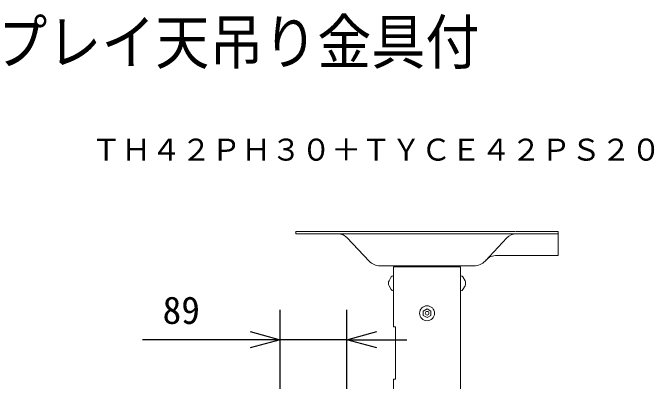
# Model space of a CAD drawing. Units: millimetres, scale not verified. Extents: x -63 to 62, y -57 to 57.
# Drawn here: x 12.59 to 55.35, y 32.25 to 56.79 of the extents above; entities that cross this region are included whole.
import ezdxf
from ezdxf.enums import TextEntityAlignment as Align

# ---------------------------------------------------------------- set-up
doc = ezdxf.new("R2010")
doc.units = ezdxf.units.MM
doc.header["$LTSCALE"] = 0.125
doc.header["$PDMODE"] = 32
doc.header["$PDSIZE"] = 0.0625
for name, color, linetype in [('0-0_0', 7, 'Continuous'), ('0-2_MOJI1', 7, 'Continuous'), ('0-3_TOUROKU', 7, 'Continuous'), ('0-4_DEFPOINTS', 7, 'Continuous'), ('0-6_SUNPO', 7, 'Continuous')]:
    doc.layers.add(name, color=color, linetype=linetype)
doc.layers.add('0-5_GAIKEI', color=1, linetype='Continuous', lineweight=18)
doc.styles.add('ＭＳ ゴシック', font='')
doc.styles.get('ＭＳ ゴシック').set_extended_font_data('MS Gothic')

# ---------------------------------------------------------------- blocks, each defined once
blk = doc.blocks.new('_OPEN30')
at = {"layer": '0-0_0'}
blk.add_line((0, 0), (-1, 0), dxfattribs=at)
blk.add_lwpolyline([(-1, 0.26795), (0, 0), (-1, -0.26795)], dxfattribs=at)
blk = doc.blocks.new('D6')
at = {"layer": '0-4_DEFPOINTS'}
for p in [(30.5561, 41.6861), (30.5561, 33.6926), (35.0061, 33.6926)]:
    blk.add_point(p, dxfattribs=at)
at = {"layer": '0-6_SUNPO'}
for p, q in [((30.5561, 35.6926), (30.5561, 43.6861)), ((35.0061, 35.6926), (35.0061, 43.6861)), ((28.5561, 41.6861), (21.3894, 41.6861)), ((35.0061, 41.6861), (30.5561, 41.6861)), ((37.0061, 41.6861), (39.0061, 41.6861))]:
    blk.add_line(p, q, dxfattribs=at)
at = {"layer": '0-6_SUNPO', "xscale": 2, "yscale": 2}
blk.add_blockref('_OPEN30', (30.5561, 41.6861), dxfattribs=at)
at = {"layer": '0-6_SUNPO', "xscale": 2, "yscale": 2, "rotation": 180}
blk.add_blockref('_OPEN30', (35.0061, 41.6861), dxfattribs=at)
at = {"layer": '0-6_SUNPO', "style": 'ＭＳ ゴシック'}
blk.add_text('89', height=1.833, dxfattribs=at).set_placement((22.7228, 42.1861), align=Align.BOTTOM_LEFT)

msp = doc.modelspace()

# ---------------------------------------------------------------- linework, layer by layer
at = {"layer": '0-5_GAIKEI'}
for p, q in [((31.4612, 42.2271), (31.4612, 42.0671)), ((31.4612, 42.2271), (46.1137, 42.2271)), ((31.4612, 42.0671), (48.9612, 42.0671)), ((46.1453, 42.2271), (48.9612, 42.2271)), ((48.9612, 42.2271), (48.9612, 40.6271)), ((36.3452, 40.2443), (34.8907, 41.8006)), ((44.0771, 40.2443), (45.5316, 41.8006)), ((44.869, 40.6271), (48.9612, 40.6271)), ((37.0758, 39.9271), (43.3465, 39.9271)), ((37.9837, 39.8721), (37.9837, 35.8721)), ((42.4387, 39.8721), (37.9837, 39.8721)), ((38.1362, 39.9271), (38.1362, 39.8721)), ((42.2862, 39.9271), (42.2862, 39.8721)), ((42.4387, 39.8721), (42.4387, 30.4677)), ((37.8214, 39.194), (37.6812, 38.9372)), ((37.9837, 39.2721), (37.9531, 39.2721)), ((42.4387, 39.2721), (42.4693, 39.2721)), ((42.6009, 39.194), (42.7411, 38.9372)), ((37.8214, 38.3503), (37.6812, 38.6071)), ((42.6009, 38.3503), (42.7411, 38.6071)), ((37.9837, 38.2721), (37.9531, 38.2721)), ((42.4387, 38.2721), (42.4693, 38.2721)), ((39.9612, 36.9165), (39.9612, 36.6278)), ((40.4612, 36.9165), (40.4612, 36.6278)), ((39.9612, 36.6278), (40.2112, 36.4835)), ((40.2112, 36.4835), (40.4612, 36.6278)), ((38.1137, 35.8721), (37.9837, 35.8721)), ((38.1137, 32.3721), (38.1137, 35.8721)), ((38.1137, 32.3721), (37.9837, 32.3721)), ((37.9837, 32.3721), (37.9837, 31.2896))]:
    msp.add_line(p, q, dxfattribs=at)
msp.add_lwpolyline([(39.9612, 36.9165), (40.2112, 37.0608), (40.4612, 36.9165)], dxfattribs=at)
for radius in [0.5, 0.125]:
    msp.add_circle((40.2112, 36.7721), radius, dxfattribs=at)
for centre, radius, start, end in [((34.277, 41.2271), 0.84, 43.0632, 90), ((46.1453, 41.2271), 0.84, 90, 136.9368), ((44.869, 39.6271), 1, 90, 136.9368), ((37.0758, 40.9271), 1, 223.0632, 270), ((43.3465, 40.9271), 1, 270, 316.9368), ((37.9837, 38.7721), 0.3446, 151.37136, 208.62864), ((37.9531, 39.1221), 0.15, 90, 151.37136), ((42.4693, 39.1221), 0.15, 28.62864, 90), ((42.4387, 38.7721), 0.3446, 331.37136, 28.62864), ((37.9531, 38.4221), 0.15, 208.62864, 270), ((42.4693, 38.4221), 0.15, 270, 331.37136)]:
    msp.add_arc(centre, radius, start, end, dxfattribs=at)

# ---------------------------------------------------------------- block references
at = {"layer": '0-6_SUNPO'}
msp.add_blockref('D6', (-0.1474, -6.6754), dxfattribs=at)

# ---------------------------------------------------------------- texts
at = {"layer": '0-2_MOJI1', "style": 'ＭＳ ゴシック', "width": 0.9}
msp.add_text('ハイビジョンプラズマディスプレイ天吊り金具付', height=2.933, dxfattribs=at).set_placement((-35.5142, 52.4995), align=Align.BOTTOM_LEFT)
at = {"layer": '0-3_TOUROKU', "style": 'ＭＳ ゴシック'}
msp.add_text('ＴＨ４２ＰＨ３０＋ＴＹＣＥ４２ＰＳ２０', height=1.466, dxfattribs=at).set_placement((17.8191, 46.4995), align=Align.BOTTOM_LEFT)

doc.saveas('drawing.dxf')
